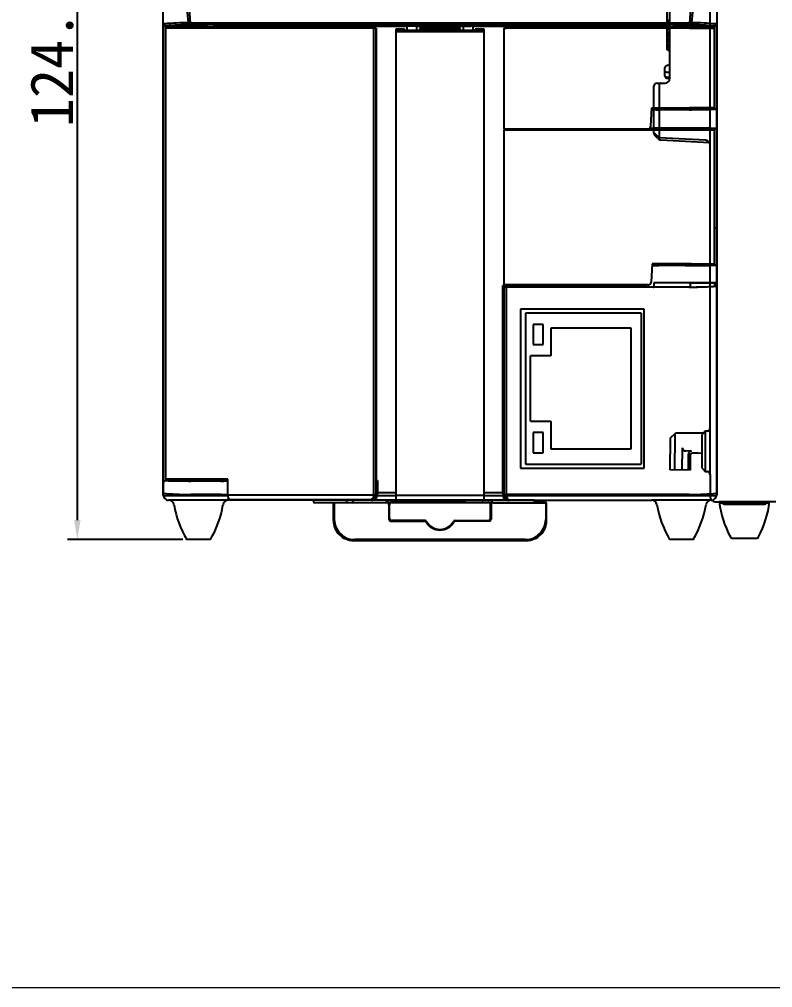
# Model space of a CAD drawing. Extents: x 33864 to 41687, y -3582 to -110.
# Drawn here: x 38017.3 to 38114.2, y -726.8 to -602.3 of the extents above; entities that cross this region are included whole.
import ezdxf

# ---------------------------------------------------------------- set-up
doc = ezdxf.new("R2010")
doc.units = 0
doc.header["$MEASUREMENT"] = 0
doc.layers.add('key_geometry', color=2, linetype='Continuous')
doc.layers.add('细实线层', color=7, linetype='Continuous')
doc.dimstyles.new('AM_ISO', dxfattribs={"dimtxt": 5.5, "dimasz": 2.5, "dimexe": 1.25, "dimexo": 0.5, "dimgap": 0.5, "dimtad": 1, "dimdsep": 46, "dimtxsty": 'Standard', "dimcen": 0, "dimclrd": 5, "dimclre": 5, "dimclrt": 1, "dimadec": 0, "dimazin": 2, "dimtp": 0.1, "dimtm": 0.1, "dimtfac": 0.71, "dimtmove": 0, "dimatfit": 3, "dimfxl": 1, "dimtfillclr": 6, "dimlwd": -1, "dimlwe": -1, "dimarcsym": 0})

# ---------------------------------------------------------------- blocks, each defined once
blk = doc.blocks.new('*D135')
at = {"layer": 'Defpoints', "color": 0, "lineweight": 0}
for p in [(38036.47, -544.48), (38024.77, -669.18), (38038.83, -669.18)]:
    blk.add_point(p, dxfattribs=at)
at = {"layer": '细实线层', "color": 5}
for p, q in [((38035.97, -544.48), (38023.52, -544.48)), ((38024.77, -546.98), (38024.77, -666.68)), ((38038.33, -669.18), (38023.52, -669.18))]:
    blk.add_line(p, q, dxfattribs=at)
at = {"layer": '细实线层', "color": 5, "lineweight": 0}
for points in [[(38025.19, -546.98), (38024.36, -546.98), (38024.77, -544.48)], [(38024.36, -666.68), (38025.19, -666.68), (38024.77, -669.18)]]:
    blk.add_solid(points, dxfattribs=at)
at = {"layer": '细实线层', "color": 1, "lineweight": 0, "insert": (38021.52, -606.83), "char_height": 5.5, "attachment_point": 5, "rotation": 90}
blk.add_mtext('124.7', dxfattribs=at)

msp = doc.modelspace()

# ---------------------------------------------------------------- linework, layer by layer
at = {"layer": 'key_geometry', "color": 0, "linetype": 'Continuous'}
for p, q in [((38035.828, -663.466), (38035.828, -545.126)), ((38106.977, -545.126), (38106.977, -663.453)), ((38106.142, -618.502), (38106.142, -561.131)), ((38100.968, -606.456), (38100.968, -569.766)), ((38100.58, -577.753), (38100.58, -606.15)), ((38100.644, -602.323), (38100.709, -602.323)), ((38100.709, -602.323), (38100.709, -602.775)), ((38100.968, -602.379), (38100.892, -602.391)), ((38100.968, -602.418), (38100.897, -602.43)), ((38035.854, -602.91), (38035.828, -602.91)), ((38035.828, -603.008), (38035.884, -603.008)), ((38035.884, -603.008), (38035.957, -602.899)), ((38035.884, -603.008), (38035.957, -602.899)), ((38035.957, -602.899), (38035.957, -602.905)), ((38035.957, -602.899), (38035.957, -602.899)), ((38063.197, -603.468), (38036.087, -603.468)), ((38036.087, -603.468), (38036.087, -661.423)), ((38036.119, -603.468), (38036.119, -661.423)), ((38036.214, -603.16), (38036.143, -603.266)), ((38036.143, -603.266), (38036.663, -603.266)), ((38037.369, -603.162), (38037.346, -603.303)), ((38037.369, -603.272), (38037.346, -603.319)), ((38037.346, -603.303), (38037.346, -603.319)), ((38037.369, -603.162), (38037.369, -603.272)), ((38037.704, -603.365), (38037.704, -603.468)), ((38037.704, -603.365), (38041.067, -603.365)), ((38038.404, -603.272), (38038.376, -603.328)), ((38038.376, -603.328), (38038.376, -603.365)), ((38039.343, -602.748), (38039.343, -603.006)), ((38039.343, -602.748), (38103.458, -602.748)), ((38103.458, -603.006), (38039.343, -603.006)), ((38039.375, -603.058), (38039.394, -603.058)), ((38039.375, -603.237), (38039.394, -603.237)), ((38039.375, -603.255), (38039.394, -603.255)), ((38040.392, -603.328), (38040.364, -603.272)), ((38040.392, -603.365), (38040.392, -603.328)), ((38041.067, -603.468), (38041.067, -603.365)), ((38041.423, -603.303), (38041.399, -603.162)), ((38041.399, -603.162), (38041.399, -603.272)), ((38041.423, -603.319), (38041.399, -603.272)), ((38041.423, -603.303), (38041.423, -603.319)), ((38056.009, -603.231), (38042.49, -603.231)), ((38056.009, -603.231), (38056.656, -603.197)), ((38056.656, -603.197), (38057.221, -603.197)), ((38057.259, -603.235), (38057.221, -603.197)), ((38061.226, -603.235), (38057.259, -603.235)), ((38057.259, -603.235), (38057.28, -603.468)), ((38061.206, -603.468), (38061.226, -603.235)), ((38061.226, -603.235), (38061.265, -603.197)), ((38061.265, -603.197), (38061.83, -603.197)), ((38061.83, -603.197), (38062.477, -603.231)), ((38067.134, -603.231), (38062.477, -603.231)), ((38062.899, -663.417), (38062.899, -603.468)), ((38063.157, -603.468), (38063.157, -663.417)), ((38063.197, -603.468), (38063.197, -662.829)), ((38065.711, -603.598), (38065.711, -663.88)), ((38066.86, -603.598), (38065.711, -603.598)), ((38066.863, -603.727), (38066.86, -603.598)), ((38067.169, -603.196), (38067.134, -603.231)), ((38067.134, -603.231), (38067.134, -603.727)), ((38068.405, -603.183), (38067.427, -603.183)), ((38068.416, -603.216), (38068.405, -603.183)), ((38068.405, -603.727), (38068.405, -603.183)), ((38068.416, -603.216), (38074.389, -603.216)), ((38068.416, -603.727), (38068.416, -603.216)), ((38068.832, -603.216), (38068.824, -603.727)), ((38073.98, -603.598), (38068.826, -603.598)), ((38068.83, -603.344), (38073.975, -603.344)), ((38073.982, -603.727), (38073.973, -603.216)), ((38074.4, -603.183), (38074.389, -603.216)), ((38074.389, -603.216), (38074.389, -603.727)), ((38074.4, -603.183), (38075.379, -603.183)), ((38074.4, -603.183), (38074.4, -603.727)), ((38075.637, -603.196), (38075.672, -603.231)), ((38081.834, -603.231), (38075.672, -603.231)), ((38075.672, -603.727), (38075.672, -603.231)), ((38075.945, -603.598), (38075.943, -603.727)), ((38077.095, -603.598), (38075.945, -603.598)), ((38077.095, -663.88), (38077.095, -603.598)), ((38079.608, -603.468), (38079.608, -616.405)), ((38079.649, -603.468), (38079.608, -603.468)), ((38079.649, -603.468), (38079.907, -603.468)), ((38103.476, -603.468), (38079.907, -603.468)), ((38085.158, -603.235), (38081.838, -603.235)), ((38085.158, -603.235), (38085.163, -603.231)), ((38100.315, -603.231), (38085.163, -603.231)), ((38100.635, -602.776), (38100.635, -602.782)), ((38100.635, -602.782), (38100.968, -602.782)), ((38100.635, -603.138), (38100.635, -603.143)), ((38100.968, -603.138), (38100.635, -603.138)), ((38100.635, -603.598), (38100.635, -603.603)), ((38100.635, -603.603), (38100.968, -603.603)), ((38100.709, -602.775), (38100.644, -602.775)), ((38100.644, -603.144), (38100.709, -603.144)), ((38100.709, -603.597), (38100.644, -603.597)), ((38100.709, -603.144), (38100.709, -603.597)), ((38100.838, -602.643), (38100.838, -602.455)), ((38100.838, -603.464), (38100.838, -603.277)), ((38100.892, -602.707), (38100.968, -602.719)), ((38100.968, -603.2), (38100.892, -603.213)), ((38100.892, -603.528), (38100.968, -603.541)), ((38100.897, -602.668), (38100.968, -602.68)), ((38100.968, -603.24), (38100.897, -603.251)), ((38100.897, -603.49), (38100.968, -603.501)), ((38101.406, -603.162), (38101.383, -603.303)), ((38101.406, -603.272), (38101.383, -603.319)), ((38101.383, -603.303), (38101.383, -603.319)), ((38101.406, -603.162), (38101.406, -603.272)), ((38101.738, -603.365), (38101.738, -603.468)), ((38105.102, -603.365), (38101.738, -603.365)), ((38102.414, -603.327), (38102.191, -603.327)), ((38102.414, -603.327), (38102.413, -603.331)), ((38102.413, -603.331), (38102.413, -603.365)), ((38102.441, -603.272), (38102.414, -603.327)), ((38102.516, -603.269), (38102.514, -603.365)), ((38103.411, -603.058), (38103.431, -603.058)), ((38103.411, -603.237), (38103.431, -603.237)), ((38103.411, -603.255), (38103.431, -603.255)), ((38103.458, -602.748), (38103.458, -603.006)), ((38103.476, -603.468), (38103.747, -603.468)), ((38103.747, -603.468), (38106.718, -603.468)), ((38104.17, -603.261), (38104.325, -603.339)), ((38104.325, -603.365), (38104.325, -603.339)), ((38104.429, -603.328), (38104.401, -603.272)), ((38104.429, -603.365), (38104.429, -603.328)), ((38105.102, -603.468), (38105.102, -603.365)), ((38105.46, -603.303), (38105.436, -603.162)), ((38105.436, -603.162), (38105.436, -603.272)), ((38105.46, -603.319), (38105.436, -603.272)), ((38105.46, -603.303), (38105.46, -603.319)), ((38106.143, -603.266), (38106.591, -603.266)), ((38106.686, -603.171), (38106.591, -603.266)), ((38106.615, -603.242), (38106.719, -603.242)), ((38106.687, -613.688), (38106.687, -603.468)), ((38106.718, -613.688), (38106.718, -603.468)), ((38065.711, -603.727), (38077.095, -603.727)), ((38077.095, -603.921), (38065.711, -603.921)), ((38100.635, -603.959), (38100.635, -603.965)), ((38100.968, -603.959), (38100.635, -603.959)), ((38100.635, -604.419), (38100.635, -604.425)), ((38100.635, -604.425), (38100.968, -604.425)), ((38100.635, -604.781), (38100.635, -604.786)), ((38100.968, -604.781), (38100.635, -604.781)), ((38100.644, -603.966), (38100.709, -603.966)), ((38100.709, -604.418), (38100.644, -604.418)), ((38100.644, -604.787), (38100.709, -604.787)), ((38100.709, -603.966), (38100.709, -604.418)), ((38100.709, -604.787), (38100.709, -605.24)), ((38100.838, -604.286), (38100.838, -604.098)), ((38100.968, -604.022), (38100.892, -604.034)), ((38100.892, -604.35), (38100.968, -604.362)), ((38100.968, -604.843), (38100.892, -604.856)), ((38100.968, -604.061), (38100.897, -604.073)), ((38100.897, -604.311), (38100.968, -604.323)), ((38100.968, -604.882), (38100.897, -604.894)), ((38100.635, -605.24), (38100.635, -605.246)), ((38100.635, -605.246), (38100.968, -605.246)), ((38100.635, -605.602), (38100.635, -605.608)), ((38100.968, -605.602), (38100.635, -605.602)), ((38100.635, -606.062), (38100.635, -606.068)), ((38100.635, -606.068), (38100.968, -606.068)), ((38100.709, -605.24), (38100.644, -605.24)), ((38100.644, -605.608), (38100.709, -605.608)), ((38100.709, -606.061), (38100.644, -606.061)), ((38100.709, -605.608), (38100.709, -606.061)), ((38100.838, -605.107), (38100.838, -604.919)), ((38100.892, -605.171), (38100.968, -605.184)), ((38100.897, -605.133), (38100.968, -605.144)), ((38100.607, -606.203), (38100.968, -606.456)), ((38100.968, -608.142), (38100.968, -606.456)), ((38100.321, -609.609), (38100.321, -608.496)), ((38100.522, -608.244), (38100.968, -608.142)), ((38100.968, -609.868), (38100.968, -608.142)), ((38100.58, -609.738), (38100.356, -609.738)), ((38100.58, -609.092), (38100.968, -609.092)), ((38100.58, -609.738), (38100.968, -609.738)), ((38100.58, -609.868), (38100.968, -609.868)), ((38098.898, -616.935), (38098.898, -610.921)), ((38099.279, -610.533), (38100.332, -610.514)), ((38099.581, -610.915), (38099.581, -610.911)), ((38099.581, -610.915), (38099.581, -617.544)), ((38106.719, -613.228), (38106.718, -613.228)), ((38106.719, -613.834), (38106.719, -613.228)), ((38098.516, -616.037), (38098.647, -613.688)), ((38098.635, -613.911), (38098.937, -613.925)), ((38100.122, -613.865), (38098.637, -613.865)), ((38098.647, -613.688), (38103.476, -613.688)), ((38103.45, -613.933), (38099.546, -613.933)), ((38101.738, -613.688), (38101.738, -613.791)), ((38105.102, -613.791), (38101.738, -613.791)), ((38102.413, -613.791), (38102.413, -613.82)), ((38102.441, -613.876), (38102.413, -613.82)), ((38102.514, -613.791), (38102.516, -613.883)), ((38103.431, -613.893), (38103.411, -613.893)), ((38103.747, -613.688), (38103.476, -613.688)), ((38106.719, -613.688), (38103.747, -613.688)), ((38104.19, -613.885), (38104.325, -613.818)), ((38104.325, -613.818), (38104.325, -613.791)), ((38104.429, -613.82), (38104.401, -613.876)), ((38104.429, -613.82), (38104.429, -613.791)), ((38105.102, -613.791), (38105.102, -613.688)), ((38106.592, -613.842), (38106.159, -613.842)), ((38106.592, -613.842), (38106.688, -613.874)), ((38106.688, -613.874), (38106.951, -613.874)), ((38106.977, -613.857), (38106.719, -613.834)), ((38106.951, -613.874), (38106.951, -613.913)), ((38106.951, -613.913), (38106.951, -616.308)), ((38079.608, -616.405), (38098.104, -616.405)), ((38079.608, -616.534), (38106.719, -616.534)), ((38079.608, -616.534), (38079.608, -636.456)), ((38098.301, -616.357), (38100.122, -616.357)), ((38098.364, -616.318), (38098.805, -616.297)), ((38099.581, -617.544), (38098.898, -616.862)), ((38099.365, -617.602), (38098.998, -617.194)), ((38103.45, -616.289), (38099.414, -616.289)), ((38101.738, -616.43), (38101.738, -616.534)), ((38105.102, -616.43), (38101.738, -616.43)), ((38102.441, -616.346), (38102.413, -616.402)), ((38102.413, -616.402), (38102.413, -616.43)), ((38103.411, -616.329), (38103.431, -616.329)), ((38104.429, -616.402), (38104.401, -616.346)), ((38104.429, -616.43), (38104.429, -616.402)), ((38105.102, -616.534), (38105.102, -616.43)), ((38106.159, -616.38), (38106.592, -616.38)), ((38106.592, -616.38), (38106.688, -616.348)), ((38106.687, -633.739), (38106.687, -616.534)), ((38106.688, -616.348), (38106.951, -616.348)), ((38106.719, -616.388), (38106.977, -616.365)), ((38106.719, -633.739), (38106.719, -616.388)), ((38106.951, -616.308), (38106.951, -616.348)), ((38105.529, -617.856), (38099.581, -617.544)), ((38099.811, -617.815), (38106.032, -618.141)), ((38106.142, -654.873), (38106.142, -618.502)), ((38106.719, -629.125), (38106.732, -629.125)), ((38106.719, -629.125), (38106.732, -629.125)), ((38098.698, -633.739), (38098.567, -636.088)), ((38098.686, -633.964), (38098.941, -633.976)), ((38100.122, -633.916), (38098.688, -633.916)), ((38103.476, -633.739), (38098.698, -633.739)), ((38103.45, -633.984), (38099.55, -633.984)), ((38101.738, -633.739), (38101.738, -633.843)), ((38105.102, -633.843), (38101.738, -633.843)), ((38102.413, -633.843), (38102.413, -633.871)), ((38102.441, -633.927), (38102.413, -633.871)), ((38102.514, -633.843), (38102.516, -633.934)), ((38103.411, -633.944), (38103.431, -633.944)), ((38103.747, -633.739), (38103.476, -633.739)), ((38103.747, -633.739), (38106.687, -633.739)), ((38104.324, -633.934), (38104.325, -633.843)), ((38104.429, -633.871), (38104.401, -633.927)), ((38104.429, -633.871), (38104.429, -633.843)), ((38105.102, -633.843), (38105.102, -633.739)), ((38106.592, -633.893), (38106.159, -633.893)), ((38106.592, -633.893), (38106.688, -633.925)), ((38106.719, -633.739), (38106.687, -633.739)), ((38106.688, -633.925), (38106.951, -633.925)), ((38106.719, -633.885), (38106.719, -633.739)), ((38106.977, -633.908), (38106.719, -633.885)), ((38106.951, -633.925), (38106.951, -633.965)), ((38106.951, -633.965), (38106.951, -636.167)), ((38079.893, -636.585), (38079.423, -636.585)), ((38079.423, -636.585), (38079.648, -636.735)), ((38079.423, -636.585), (38079.423, -663.173)), ((38079.608, -636.456), (38079.649, -636.456)), ((38079.648, -663.397), (38079.648, -636.735)), ((38079.907, -636.456), (38079.649, -636.456)), ((38079.893, -636.456), (38079.893, -636.585)), ((38079.908, -636.575), (38079.893, -636.585)), ((38103.45, -636.743), (38079.906, -636.743)), ((38079.906, -636.743), (38079.906, -663.41)), ((38098.155, -636.456), (38079.907, -636.456)), ((38079.918, -636.456), (38079.908, -636.575)), ((38082.949, -636.575), (38079.908, -636.575)), ((38082.939, -636.456), (38082.949, -636.575)), ((38082.949, -636.575), (38082.964, -636.585)), ((38082.964, -636.585), (38082.964, -636.456)), ((38097.303, -636.585), (38082.964, -636.585)), ((38097.31, -636.456), (38097.303, -636.585)), ((38097.303, -636.585), (38098.788, -636.728)), ((38098.908, -636.197), (38098.878, -636.734)), ((38103.56, -636.734), (38098.878, -636.734)), ((38103.56, -636.197), (38098.908, -636.197)), ((38103.45, -636.183), (38099.427, -636.183)), ((38103.56, -636.197), (38103.56, -636.184)), ((38106.694, -636.197), (38103.56, -636.197)), ((38103.56, -636.197), (38103.56, -636.734)), ((38106.951, -636.167), (38106.694, -636.197)), ((38106.694, -636.197), (38106.694, -636.626)), ((38106.951, -636.626), (38106.694, -636.626)), ((38106.977, -636.183), (38106.719, -636.197)), ((38106.719, -636.197), (38106.719, -636.585)), ((38106.977, -636.599), (38106.719, -636.585)), ((38106.732, -636.196), (38106.732, -636.586)), ((38106.951, -636.626), (38106.951, -663.234)), ((38097.663, -639.56), (38081.752, -639.56)), ((38081.752, -639.56), (38081.752, -660)), ((38097.663, -660), (38097.663, -639.56)), ((38097.275, -640.078), (38082.399, -640.078)), ((38082.399, -640.078), (38082.399, -659.482)), ((38097.275, -640.078), (38097.275, -659.482)), ((38084.662, -641.533), (38083.369, -641.533)), ((38083.369, -641.533), (38083.369, -644.12)), ((38084.662, -644.12), (38084.662, -641.533)), ((38095.982, -642.018), (38085.633, -642.018)), ((38085.633, -642.018), (38085.633, -645.576)), ((38095.982, -657.542), (38095.982, -642.018)), ((38083.369, -644.12), (38084.662, -644.12)), ((38085.633, -645.576), (38083.045, -645.576)), ((38083.045, -653.984), (38083.045, -645.576)), ((38083.045, -653.984), (38085.633, -653.984)), ((38085.633, -653.984), (38085.633, -657.542)), ((38084.662, -655.44), (38083.369, -655.44)), ((38083.369, -655.44), (38083.369, -658.027)), ((38084.662, -658.027), (38084.662, -655.44)), ((38101.005, -656.178), (38101.662, -655.532)), ((38101.616, -660.248), (38101.654, -655.917)), ((38105.263, -655.532), (38101.662, -655.532)), ((38105.263, -655.532), (38105.107, -655.706)), ((38105.107, -658.073), (38105.107, -655.706)), ((38105.495, -655.275), (38105.263, -655.532)), ((38105.775, -655.261), (38105.495, -655.275)), ((38105.495, -655.275), (38105.495, -660.447)), ((38106.142, -660.849), (38106.142, -654.873)), ((38101.005, -656.178), (38100.97, -660.235)), ((38083.369, -658.027), (38084.662, -658.027)), ((38085.633, -657.542), (38095.982, -657.542)), ((38102.556, -660.267), (38102.581, -657.413)), ((38103.742, -657.846), (38102.948, -657.804)), ((38103.333, -660.283), (38103.333, -658.212)), ((38103.555, -658.438), (38103.556, -660.287)), ((38103.943, -658.046), (38104.59, -658.046)), ((38104.59, -658.046), (38105.107, -658.073)), ((38105.107, -660.016), (38105.107, -658.073)), ((38082.399, -659.482), (38097.275, -659.482)), ((38081.752, -660), (38097.663, -660)), ((38103.556, -660.287), (38100.97, -660.235)), ((38105.107, -660.016), (38105.495, -660.447)), ((38105.495, -660.447), (38105.775, -660.461)), ((38106.142, -660.849), (38106.142, -663.682)), ((38035.854, -663.234), (38035.854, -661.867)), ((38044.107, -661.423), (38036.087, -661.423)), ((38036.226, -661.608), (38036.113, -661.608)), ((38036.113, -661.608), (38036.113, -661.618)), ((38036.321, -661.577), (38036.226, -661.608)), ((38036.647, -661.577), (38036.321, -661.577)), ((38037.704, -661.423), (38037.704, -661.526)), ((38037.704, -661.526), (38041.067, -661.526)), ((38038.48, -661.526), (38038.482, -661.617)), ((38043.246, -661.667), (38039.355, -661.667)), ((38040.29, -661.617), (38040.291, -661.526)), ((38041.067, -661.526), (38041.067, -661.423)), ((38042.49, -661.423), (38042.49, -661.588)), ((38044.111, -661.588), (38042.49, -661.588)), ((38043.854, -661.66), (38044.112, -661.647)), ((38044.145, -663.436), (38044.107, -661.423)), ((38063.382, -661.588), (38063.197, -661.588)), ((38063.197, -661.633), (38063.247, -661.633)), ((38063.247, -661.633), (38063.382, -661.588)), ((38063.247, -661.633), (38063.247, -663.308)), ((38063.382, -661.588), (38063.382, -663.173)), ((38035.87, -663.526), (38035.854, -663.234)), ((38043.279, -663.41), (38039.355, -663.41)), ((38043.886, -663.388), (38044.143, -663.35)), ((38062.898, -663.436), (38062.899, -663.417)), ((38062.899, -663.417), (38063.157, -663.417)), ((38063.157, -663.417), (38063.156, -663.448)), ((38063.157, -663.417), (38063.233, -663.493)), ((38063.233, -662.888), (38063.197, -662.829)), ((38063.233, -663.493), (38063.233, -662.888)), ((38063.247, -663.308), (38063.233, -663.308)), ((38063.382, -663.173), (38063.247, -663.308)), ((38063.36, -663.195), (38063.343, -663.526)), ((38065.711, -663.173), (38063.382, -663.173)), ((38079.423, -663.173), (38077.095, -663.173)), ((38079.423, -663.173), (38079.648, -663.397)), ((38079.446, -663.195), (38079.462, -663.526)), ((38079.687, -663.526), (38079.681, -663.403)), ((38103.45, -663.41), (38079.906, -663.41)), ((38079.939, -663.408), (38079.945, -663.526)), ((38103.45, -663.41), (38103.721, -663.407)), ((38106.951, -663.234), (38106.936, -663.526)), ((38035.87, -663.526), (38044.149, -663.526)), ((38044.151, -664.139), (38036.515, -664.139)), ((38044.145, -663.436), (38062.898, -663.436)), ((38044.775, -664.139), (38044.151, -664.139)), ((38044.775, -664.139), (38044.38, -664.082)), ((38062.53, -664.082), (38044.38, -664.082)), ((38055.087, -664.139), (38044.775, -664.139)), ((38083.563, -664.139), (38055.087, -664.139)), ((38055.087, -664.139), (38055.126, -664.359)), ((38055.348, -664.463), (38055.253, -664.463)), ((38057.732, -664.463), (38055.348, -664.463)), ((38057.69, -664.588), (38057.732, -664.463)), ((38057.69, -666.727), (38057.69, -664.588)), ((38064.411, -664.463), (38057.732, -664.463)), ((38057.815, -664.463), (38057.815, -666.603)), ((38059.37, -664.139), (38059.403, -664.356)), ((38060.219, -664.139), (38060.186, -664.356)), ((38062.587, -664.139), (38062.53, -664.082)), ((38063.156, -663.448), (38062.898, -663.436)), ((38063.232, -663.526), (38063.343, -663.526)), ((38063.343, -663.526), (38065.711, -663.526)), ((38064.586, -664.459), (38064.442, -664.459)), ((38064.624, -664.42), (38064.507, -664.42)), ((38064.538, -664.359), (38064.577, -664.139)), ((38064.586, -664.459), (38064.624, -664.42)), ((38064.624, -664.139), (38064.624, -664.42)), ((38065.153, -664.144), (38068.232, -664.144)), ((38068.163, -664.402), (38065.153, -664.402)), ((38065.189, -664.439), (38077.617, -664.439)), ((38065.711, -663.466), (38077.095, -663.466)), ((38068.18, -664.389), (38068.163, -664.402)), ((38068.18, -664.389), (38068.247, -664.139)), ((38074.625, -664.389), (38068.18, -664.389)), ((38068.233, -664.139), (38068.232, -664.144)), ((38074.625, -664.389), (38074.558, -664.139)), ((38074.572, -664.139), (38074.573, -664.144)), ((38077.653, -664.144), (38074.573, -664.144)), ((38074.625, -664.389), (38074.643, -664.402)), ((38074.643, -664.402), (38077.653, -664.402)), ((38077.095, -663.526), (38106.936, -663.526)), ((38078.181, -664.42), (38083.54, -664.42)), ((38078.22, -664.459), (38084.991, -664.459)), ((38083.563, -664.398), (38083.54, -664.42)), ((38083.563, -664.398), (38083.563, -664.139)), ((38083.563, -664.139), (38098.654, -664.139)), ((38085.052, -664.398), (38083.563, -664.398)), ((38084.991, -664.459), (38084.991, -666.603)), ((38085.115, -664.588), (38085.052, -664.398)), ((38085.115, -666.727), (38085.115, -664.588)), ((38103.467, -664.139), (38098.654, -664.139)), ((38106.245, -664.139), (38103.467, -664.139)), ((38106.245, -664.139), (38106.29, -664.139)), ((38106.789, -664.329), (38107.307, -664.329)), ((38113.775, -664.329), (38107.307, -664.329)), ((38107.307, -664.331), (38107.307, -664.329)), ((38108.758, -664.33), (38107.307, -664.331)), ((38107.363, -664.45), (38107.322, -664.449)), ((38113.719, -664.45), (38107.363, -664.45)), ((38107.85, -664.615), (38107.363, -664.45)), ((38108.097, -664.633), (38112.984, -664.633)), ((38108.758, -664.329), (38108.758, -664.33)), ((38109.075, -664.383), (38108.758, -664.33)), ((38111.146, -664.387), (38109.289, -664.387)), ((38111.534, -664.383), (38111.531, -664.329)), ((38113.719, -664.45), (38113.232, -664.615)), ((38113.76, -664.449), (38113.719, -664.45)), ((38114.564, -664.329), (38113.775, -664.329)), ((38037.211, -664.752), (38037.199, -664.682)), ((38043.513, -664.682), (38043.501, -664.752)), ((38064.883, -664.679), (38064.844, -664.718)), ((38064.844, -664.718), (38064.844, -666.558)), ((38064.93, -666.472), (38064.93, -664.697)), ((38077.875, -666.472), (38077.875, -664.697)), ((38077.923, -664.679), (38077.961, -664.718)), ((38077.961, -664.718), (38077.961, -666.558)), ((38065.103, -666.817), (38069.409, -666.817)), ((38069.46, -666.731), (38065.189, -666.731)), ((38073.346, -666.731), (38077.617, -666.731)), ((38077.703, -666.817), (38073.397, -666.817)), ((38041.878, -669.184), (38038.834, -669.184)), ((38060.277, -669.314), (38082.528, -669.314)), ((38082.404, -669.189), (38060.402, -669.189)), ((38103.972, -669.184), (38100.928, -669.184)), ((38108.959, -668.998), (38112.123, -668.998))]:
    msp.add_line(p, q, dxfattribs=at)
for centre, radius, start, end in [((38014.2, -604.4), 25.198, 3.75885, 13.86548), ((38128.606, -604.4), 25.198, 166.13452, 176.24115), ((38020.364, -603.946), 18.746, 3.64459, 14.38162), ((38122.442, -603.946), 18.746, 165.61838, 176.35541), ((38100.903, -602.455), 0.0647, 97.80988, 179.97823), ((38100.887, -602.381), 0.0494, 224.18141, 281.11683), ((38036.119, -604.76), 1.868, 94.98492, 98.15714), ((38036.143, -603.007), 0.259, 180.14512, 269.89868), ((38039.704, -648.119), 45.369, 90.79843, 94.73713), ((38036.218, -602.899), 0.261, 181.19944, 269.02482), ((38037.229, -603.483), 1.107, 168.70371, 179.23719), ((38039.748, -643.019), 40.015, 90.81254, 95.06672), ((38038.18, -581.392), 21.926, 266.03271, 267.82069), ((38036.583, -603.862), 0.601, 40.89708, 82.34312), ((38039.064, -470.335), 132.995, 269.25976, 269.70364), ((38038.88, -612.896), 9.851, 87.12501, 98.82288), ((38038.879, -632.571), 29.338, 89.03271, 92.94985), ((38039.152, -618.417), 15.163, 89.15765, 92.8247), ((38039.649, -621.452), 18.707, 90.9382, 91.76966), ((38039.569, -602.749), 0.497, 180.64401, 201.36804), ((38039.214, -602.901), 0.112, 194.73582, 252.32899), ((38039.34, -609.849), 6.843, 89.97715, 91.34138), ((38039.888, -612.896), 9.851, 81.17705, 92.87506), ((38039.889, -632.57), 29.337, 87.05013, 90.96731), ((38039.651, -616.476), 13.223, 86.90609, 91.11157), ((38039.702, -469.794), 133.536, 270.29618, 270.73826), ((38041.013, -589.369), 13.94, 271.68307, 276.08276), ((38067.367, -604.581), 1.399, 87.54316, 98.15036), ((38075.439, -604.581), 1.399, 81.84975, 92.45673), ((38101.817, -589.001), 14.309, 263.97396, 268.26019), ((38100.644, -602.84), 0.0647, 90.02144, 179.97857), ((38100.644, -603.079), 0.0647, 180.00955, 269.99045), ((38100.644, -603.662), 0.0647, 90.04834, 179.95166), ((38100.903, -602.643), 0.0647, 180.01145, 260.52642), ((38100.903, -603.277), 0.0647, 97.80988, 179.97823), ((38100.903, -603.464), 0.0647, 180.01145, 260.52642), ((38100.887, -602.717), 0.0497, 79.07013, 135.64281), ((38100.887, -603.203), 0.0494, 224.18141, 281.11683), ((38100.887, -603.538), 0.0497, 79.07013, 135.64281), ((38103.023, -477.4), 125.93, 269.25378, 269.62149), ((38102.917, -612.896), 9.851, 87.12495, 98.82294), ((38102.916, -632.57), 29.337, 89.03269, 92.94987), ((38103.288, -549.997), 53.341, 268.82178, 269.06043), ((38103.189, -618.417), 15.164, 89.15767, 92.82467), ((38103.925, -612.896), 9.851, 81.17707, 92.87505), ((38103.926, -632.57), 29.337, 87.05013, 90.96731), ((38103.688, -616.475), 13.223, 86.90608, 91.11158), ((38103.211, -621.281), 18.535, 88.36438, 89.2336), ((38103.463, -609.712), 6.706, 88.59349, 90.03524), ((38103.592, -602.901), 0.112, 287.67101, 345.26418), ((38103.1, -641.725), 38.721, 84.68596, 89.22003), ((38103.237, -602.749), 0.497, 338.63196, 359.35599), ((38103.494, -639.516), 36.763, 84.60384, 89.61741), ((38103.741, -470.333), 132.997, 270.29637, 270.74023), ((38104.649, -581.821), 21.497, 272.16145, 273.98517), ((38107.608, -603.484), 1.04, 167.92958, 179.15197), ((38106.679, -602.885), 0.285, 271.6802, 314.13534), ((38106.719, -602.984), 0.259, 269.9604, 359.96048), ((38106.718, -602.885), 0.259, 307.96369, 0.00901), ((38106.708, -602.914), 0.244, 314.19161, 359.6551), ((38100.644, -603.901), 0.0647, 180.01128, 269.98872), ((38100.644, -604.483), 0.0647, 90.00955, 179.99045), ((38100.644, -604.722), 0.0647, 180.00955, 269.99045), ((38100.903, -604.098), 0.0647, 97.80988, 179.97823), ((38100.903, -604.286), 0.0647, 180.01145, 260.52642), ((38100.903, -604.919), 0.0647, 97.80988, 179.97823), ((38100.887, -604.024), 0.0494, 224.18141, 281.11683), ((38100.887, -604.36), 0.0497, 79.07013, 135.64281), ((38100.887, -604.846), 0.0494, 224.18141, 281.11683), ((38100.644, -605.304), 0.0647, 90.01128, 179.98872), ((38100.644, -605.544), 0.0647, 180.01128, 269.98872), ((38100.644, -606.126), 0.0647, 90.00955, 179.99045), ((38100.644, -606.15), 0.0647, 180, 235.00808), ((38100.903, -605.107), 0.0647, 180.01145, 260.52642), ((38100.887, -605.181), 0.0497, 79.07013, 135.64281), ((38100.618, -606.16), 0.0364, 196.53584, 255.56643), ((38101.361, -604.466), 1.886, 246.48009, 253.55187), ((38100.878, -606.148), 0.137, 248.34801, 302.39117), ((38100.909, -606.222), 0.0589, 315.94065, 3.25996), ((38100.58, -608.496), 0.259, 102.80427, 180), ((38100.398, -608.973), 0.0779, 188.2452, 246.27313), ((38100.58, -609.609), 0.259, 180.00021, 269.99988), ((38100.321, -609.868), 0.647, 271.0002, 359.99981), ((38100.561, -608.671), 0.421, 242.53617, 272.56173), ((38099.286, -610.921), 0.388, 90.99994, 180), ((38100.28, -610.887), 0.7, 158.31333, 182.27109), ((38099.782, -610.681), 0.161, 103.99149, 161.18431), ((38099.459, -596.167), 17.766, 268.31901, 270.28153), ((38099.993, -613.653), 0.247, 301.25138, 351.90691), ((38102.248, -664.304), 50.484, 89.81243, 92.41407), ((38103.155, -600.671), 13.225, 266.90639, 271.11127), ((38103.654, -598.731), 15.164, 269.15767, 272.82467), ((38103.455, -579.778), 34.155, 269.99168, 270.44533), ((38103.226, -495.702), 118.231, 270.23973, 271.8057), ((38104.053, -711.685), 97.865, 88.76702, 89.77979), ((38098.116, -616.003), 0.402, 268.33269, 355.1163), ((38099.32, -633.481), 17.191, 89.68381, 91.71465), ((38099.286, -616.935), 0.388, 180.00088, 222.00002), ((38102.248, -565.905), 50.497, 267.58638, 270.18735), ((38099.95, -616.597), 0.294, 12.29481, 54.34523), ((38103.189, -631.484), 15.157, 89.15711, 92.8258), ((38103.688, -629.554), 13.227, 86.90654, 91.11055), ((38103.455, -650.435), 34.146, 89.55359, 90.00735), ((38103.227, -734.45), 118.161, 88.19383, 89.76073), ((38104.055, -518.649), 97.754, 270.21963, 271.23356), ((38106.203, -616.929), 0.551, 94.60506, 134.16618), ((38107.109, -616.53), 0.538, 163.79774, 180.40233), ((38099.845, -617.169), 0.647, 222.00033, 266.99936), ((38105.495, -618.502), 0.647, 33.90912, 87), ((38105.495, -618.502), 0.647, 0, 33.90912), ((38106.791, -628.42), 0.707, 265.24535, 285.28822), ((38106.791, -628.42), 0.707, 265.24297, 285.29394), ((38099.462, -616.24), 17.744, 268.31757, 270.28251), ((38099.993, -633.704), 0.247, 301.25632, 351.88991), ((38102.248, -684.362), 50.491, 89.81249, 92.41377), ((38103.155, -620.721), 13.226, 266.90646, 271.11091), ((38103.654, -618.785), 15.161, 269.15752, 272.8251), ((38103.456, -600.004), 33.979, 269.99102, 270.44701), ((38103.227, -515.812), 118.171, 270.23934, 271.8061), ((38104.054, -731.699), 97.829, 88.76691, 89.78006), ((38106.201, -633.353), 0.542, 225.46794, 265.5916), ((38107.109, -633.743), 0.538, 179.59659, 196.20359), ((38079.846, -634.654), 2.09, 264.5568, 271.64756), ((38098.166, -636.054), 0.402, 268.33124, 355.11747), ((38098.959, -634.787), 1.949, 264.97015, 267.62954), ((38099.375, -644.139), 7.956, 89.62658, 93.36633), ((38103.45, -648.471), 12.288, 89.49003, 89.99969), ((38103.455, -619.71), 17.033, 269.9832, 270.89285), ((38103.733, -327.795), 308.389, 269.96786, 270.59806), ((38103.062, -576.965), 59.771, 270.47753, 273.48439), ((38103.225, -577.565), 59.178, 270.48018, 273.61059), ((38101.273, -655.913), 0.382, 359.38889, 44.28212), ((38105.754, -654.873), 0.388, 273, 0), ((38102.969, -657.416), 0.388, 179.50024, 266.99861), ((38103.708, -658.219), 0.375, 84.8062, 178.86108), ((38103.942, -658.433), 0.387, 89.97784, 180.7236), ((38105.754, -660.849), 0.388, 0, 87), ((38036.087, -661.873), 0.259, 101.69859, 179.9976), ((38036.087, -661.901), 0.259, 137.66134, 179.99946), ((38036.103, -661.866), 0.248, 87.60406, 180.321), ((38036.113, -661.867), 0.259, 90.00091, 147.05243), ((38039.845, -523.819), 137.849, 268.44868, 269.68418), ((38035.805, -661.426), 0.538, 343.78876, 0.41253), ((38036.602, -661.027), 0.551, 274.60331, 314.16749), ((38038.821, -764.153), 102.6, 90.18987, 91.21424), ((38039.386, -623.365), 38.263, 268.64627, 271.35373), ((38039.35, -627.591), 34.076, 269.55354, 270.00823), ((38040.252, -735.329), 73.775, 88.26112, 89.9697), ((38043.341, -644.57), 17.098, 269.68182, 271.71883), ((38039.584, -623.867), 39.543, 264.58736, 269.27661), ((38039.351, -652.057), 11.353, 268.65977, 270.02465), ((38043.366, -657.493), 5.917, 269.15821, 275.04734), ((38079.846, -662.012), 1.399, 261.8481, 272.45761), ((38103.221, -623.867), 39.543, 270.72339, 275.41264), ((38036.475, -663.466), 0.647, 179.99902, 238.19409), ((38036.515, -663.492), 0.647, 183.00011, 234.28169), ((38036.515, -663.492), 0.647, 234.28169, 269.99998), ((38036.561, -664.786), 0.647, 9.28805, 90.00022), ((38044.151, -664.786), 0.647, 89.99978, 170.71195), ((38043.732, -663.443), 0.696, 269.56724, 316.28092), ((38044.828, -663.554), 0.693, 170.28143, 229.71834), ((38055.253, -664.333), 0.129, 190.13619, 270.06713), ((38059.517, -664.348), 0.115, 183.96084, 267.17911), ((38060.069, -664.346), 0.117, 272.49599, 355.14461), ((38062.286, -663.515), 0.618, 293.349, 7.33459), ((38062.495, -663.422), 0.662, 273.04636, 357.72499), ((38062.587, -663.494), 0.646, 269.97327, 0.02664), ((38062.715, -663.51), 0.629, 271.43797, 358.56217), ((38064.411, -664.333), 0.129, 270, 350.01345), ((38064.586, -664.717), 0.259, 359.9958, 90.00323), ((38064.624, -664.679), 0.259, 359.96156, 90.03747), ((38064.988, -664.51), 0.349, 85.79426, 162.64054), ((38064.632, -664.659), 0.254, 1.37938, 84.78382), ((38065.48, -664.734), 0.6, 168.64494, 174.71025), ((38065.156, -664.672), 0.27, 105.70225, 168.17196), ((38065.189, -664.697), 0.259, 90.02078, 179.97913), ((38065.153, -664.661), 0.517, 89.99997, 105.58885), ((38065.153, -664.661), 0.259, 89.98175, 105.57379), ((38065.97, -663.88), 0.259, 180, 270), ((38064.177, -663.197), 4.164, 343.17146, 346.85687), ((38078.628, -663.197), 4.164, 193.14313, 196.82854), ((38076.836, -663.88), 0.259, 270, 0), ((38077.617, -664.697), 0.259, 0.02064, 89.97944), ((38077.653, -664.661), 0.517, 74.41075, 90.00042), ((38077.653, -664.661), 0.259, 74.42621, 90.01878), ((38077.65, -664.672), 0.27, 11.77067, 74.29835), ((38077.818, -664.51), 0.349, 17.35945, 94.2061), ((38077.326, -664.734), 0.599, 5.28294, 11.33064), ((38078.173, -664.659), 0.254, 95.21677, 178.62003), ((38078.181, -664.679), 0.259, 89.96147, 180.03844), ((38078.22, -664.717), 0.259, 89.99647, 180.00344), ((38080.091, -663.51), 0.629, 181.43748, 268.56238), ((38080.338, -663.496), 0.652, 182.6567, 232.44268), ((38080.314, -663.525), 0.614, 232.61617, 269.89385), ((38080.854, -663.518), 0.909, 180.53634, 210.87105), ((38080.346, -663.826), 0.315, 210.10849, 263.96404), ((38079.446, -664.187), 4.101, 356.73188, 0.66243), ((38098.654, -664.786), 0.647, 9.28828, 89.99999), ((38106.245, -664.786), 0.647, 89.99999, 170.71175), ((38106.789, -663.682), 0.647, 180, 270), ((38106.29, -663.492), 0.647, 270, 317.06078), ((38106.331, -663.453), 0.647, 312.0471, 360), ((38106.29, -663.492), 0.647, 317.06078, 357), ((38120.15, -662.784), 12.936, 186.87018, 208.02055), ((38108.054, -663.535), 1.099, 259.27104, 272.25287), ((38109.376, -651.431), 12.956, 268.66848, 269.61665), ((38111.243, -653.263), 11.124, 269.49965, 271.49955), ((38100.931, -662.784), 12.936, 331.97945, 353.12982), ((38113.023, -663.472), 1.162, 268.09965, 280.37644), ((38049.965, -662.594), 12.936, 189.60497, 210.62862), ((38030.746, -662.594), 12.936, 329.37144, 350.39497), ((38112.059, -662.594), 12.936, 189.28825, 210.62864), ((38092.84, -662.594), 12.936, 329.37135, 350.71174), ((38060.277, -666.727), 2.587, 179.99704, 270.00294), ((38060.401, -666.603), 2.587, 179.99699, 270.00299), ((38065.103, -666.558), 0.259, 179.99793, 270.00217), ((38065.189, -666.472), 0.259, 180.02087, 269.9792), ((38069.409, -667.075), 0.259, 29.43665, 90.00042), ((38069.46, -666.989), 0.259, 28.12872, 90.01251), ((38071.403, -665.95), 2.031, 209.43692, 330.56308), ((38071.403, -665.95), 1.945, 208.14112, 331.85888), ((38073.346, -666.989), 0.259, 89.9873, 151.87147), ((38073.397, -667.075), 0.259, 89.99958, 150.56335), ((38077.617, -666.472), 0.259, 270.02058, 359.97935), ((38077.703, -666.558), 0.259, 269.997, 0.0029), ((38082.404, -666.603), 2.587, 269.99703, 0.00299), ((38082.528, -666.727), 2.587, 269.99709, 0.00288), ((38108.959, -668.739), 0.259, 208.02053, 270), ((38112.123, -668.739), 0.259, 270, 331.97945)]:
    msp.add_arc(centre, radius, start, end, dxfattribs=at)
at = {"layer": '细实线层', "lineweight": 0}
msp.add_line((37910.597, -726.791), (39132.56, -726.791), dxfattribs=at)

# ---------------------------------------------------------------- dimensions: what is measured, and where the dimension line sits
dim = msp.add_linear_dim(base=(38024.7742, -669.18425), p1=(38036.47279, -544.47934), p2=(38038.83403, -669.18425), angle=90, dimstyle='AM_ISO', dxfattribs=at)
dim.commit()
dim.dimension.update_dxf_attribs({"geometry": '*D135', "text_midpoint": (38021.5242, -606.8318)})

doc.saveas('drawing.dxf')
